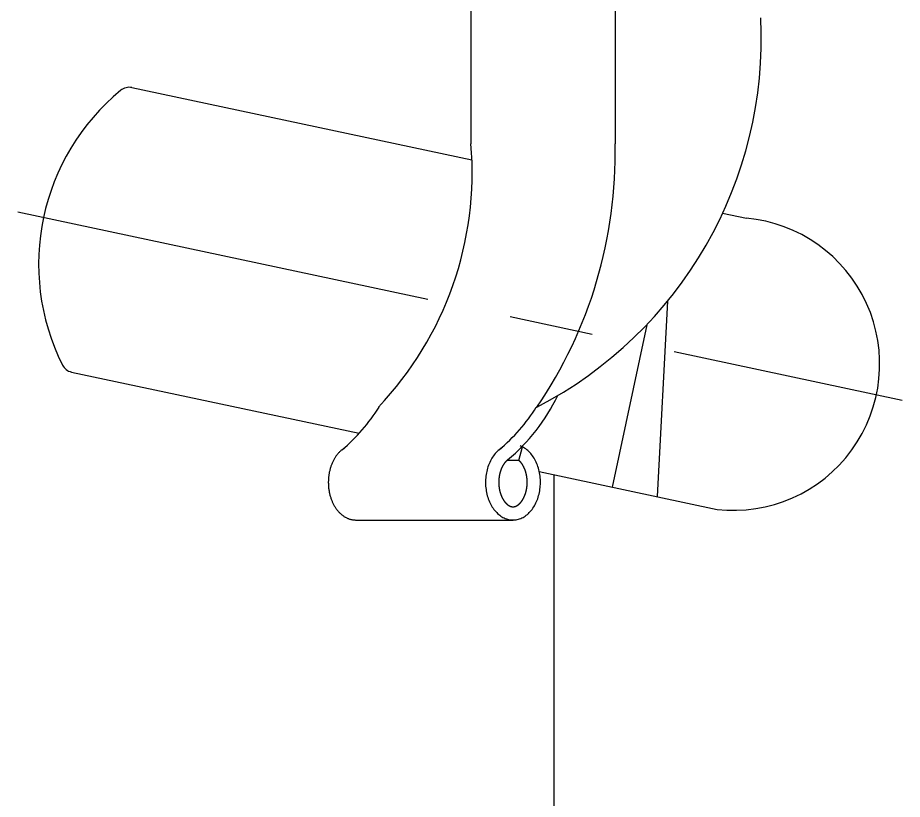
# Model space of a CAD drawing. Extents: x -192 to 726, y -701 to 189.
# Drawn here: x -191.6 to -124.6, y -399.8 to -340.7 of the extents above; entities that cross this region are included whole.
import ezdxf

# ---------------------------------------------------------------- set-up
doc = ezdxf.new("R2010")
doc.units = 0
doc.linetypes.add('CENTER', pattern=[50.8, 31.75, -6.35, 6.35, -6.35])
doc.layers.get('0').update_dxf_attribs({"linetype": 'CONTINUOUS'})
doc.layers.add('CENTER', color=1, linetype='CONTINUOUS')

msp = doc.modelspace()

# ---------------------------------------------------------------- linework, layer by layer
at = {"color": 7, "linetype": 'CONTINUOUS'}
for p, q in [((-157.27, -326.711), (-157.27, -350.254)), ((-146.353, -326.711), (-146.353, -350.254)), ((-182.939, -345.998), (-157.197, -351.469)), ((-138.222, -355.503), (-136.419, -355.886)), ((-142.395, -362.155), (-143.17, -376.942)), ((-143.968, -363.935), (-146.578, -376.218)), ((-187.513, -367.517), (-165.73, -372.147)), ((-164.276, -370.167), (-164.226, -370.167)), ((-152.326, -370.167), (-152.276, -370.167)), ((-153.647, -374.2), (-153.376, -373.186)), ((-153.376, -373.186), (-153.436, -373.186)), ((-153.647, -374.2), (-154.538, -374.2)), ((-152.102, -375.044), (-138.645, -377.904)), ((-151, -375.278), (-151, -492.961)), ((-165.973, -378.711), (-154.073, -378.711))]:
    msp.add_line(p, q, dxfattribs=at)
for points in [[(-166.795, -373.232, 0), (-166.836, -373.257, 0), (-166.876, -373.282, 0), (-166.917, -373.309, 0), (-166.956, -373.337, 0), (-166.996, -373.366, 0), (-167.035, -373.396, 0), (-167.073, -373.427, 0), (-167.111, -373.459, 0), (-167.148, -373.493, 0), (-167.185, -373.528, 0), (-167.221, -373.563, 0), (-167.257, -373.6, 0), (-167.292, -373.638, 0), (-167.327, -373.677, 0), (-167.361, -373.717, 0), (-167.394, -373.757, 0), (-167.427, -373.799, 0), (-167.459, -373.842, 0), (-167.49, -373.886, 0), (-167.521, -373.93, 0), (-167.551, -373.976, 0), (-167.58, -374.022, 0), (-167.608, -374.07, 0), (-167.636, -374.118, 0), (-167.663, -374.166, 0), (-167.689, -374.216, 0), (-167.714, -374.266, 0), (-167.739, -374.318, 0), (-167.763, -374.369, 0), (-167.786, -374.422, 0), (-167.808, -374.475, 0), (-167.829, -374.529, 0), (-167.85, -374.584, 0), (-167.869, -374.639, 0), (-167.888, -374.694, 0), (-167.906, -374.75, 0), (-167.923, -374.807, 0), (-167.939, -374.864, 0), (-167.954, -374.922, 0), (-167.968, -374.98, 0), (-167.982, -375.038, 0), (-167.994, -375.097, 0), (-168.005, -375.156, 0), (-168.016, -375.216, 0), (-168.026, -375.276, 0), (-168.034, -375.336, 0), (-168.042, -375.396, 0), (-168.049, -375.457, 0), (-168.055, -375.518, 0), (-168.06, -375.578, 0), (-168.064, -375.639, 0), (-168.067, -375.701, 0), (-168.069, -375.762, 0), (-168.07, -375.823, 0), (-168.07, -375.884, 0), (-168.069, -375.946, 0), (-168.067, -376.007, 0), (-168.064, -376.068, 0), (-168.061, -376.129, 0), (-168.056, -376.19, 0), (-168.05, -376.251, 0), (-168.044, -376.311, 0), (-168.036, -376.372, 0), (-168.028, -376.432, 0), (-168.018, -376.492, 0), (-168.008, -376.551, 0), (-167.997, -376.611, 0), (-167.985, -376.669, 0), (-167.971, -376.728, 0), (-167.957, -376.786, 0), (-167.943, -376.844, 0), (-167.927, -376.901, 0), (-167.91, -376.958, 0), (-167.892, -377.014, 0), (-167.874, -377.07, 0), (-167.854, -377.125, 0), (-167.834, -377.18, 0), (-167.813, -377.234, 0), (-167.791, -377.287, 0), (-167.768, -377.34, 0), (-167.745, -377.392, 0), (-167.72, -377.443, 0), (-167.695, -377.494, 0), (-167.669, -377.544, 0), (-167.642, -377.593, 0), (-167.615, -377.641, 0), (-167.587, -377.688, 0), (-167.558, -377.735, 0), (-167.528, -377.781, 0), (-167.498, -377.826, 0), (-167.466, -377.87, 0), (-167.435, -377.913, 0), (-167.402, -377.955, 0), (-167.369, -377.996, 0), (-167.335, -378.036, 0), (-167.301, -378.075, 0), (-167.266, -378.113, 0), (-167.23, -378.15, 0), (-167.194, -378.186, 0), (-167.157, -378.221, 0), (-167.12, -378.255, 0), (-167.082, -378.287, 0), (-167.044, -378.319, 0), (-167.005, -378.349, 0), (-166.966, -378.379, 0), (-166.926, -378.407, 0), (-166.886, -378.434, 0), (-166.846, -378.46, 0), (-166.805, -378.484, 0), (-166.764, -378.507, 0), (-166.722, -378.53, 0), (-166.68, -378.55, 0), (-166.638, -378.57, 0), (-166.595, -378.589, 0), (-166.552, -378.606, 0), (-166.509, -378.622, 0), (-166.466, -378.636, 0), (-166.422, -378.649, 0), (-166.378, -378.661, 0), (-166.334, -378.672, 0), (-166.29, -378.682, 0), (-166.246, -378.69, 0), (-166.202, -378.697, 0), (-166.157, -378.702, 0), (-166.113, -378.706, 0), (-166.068, -378.709, 0), (-166.023, -378.711, 0), (-165.979, -378.711, 0)], [(-154.895, -373.232, 0), (-154.978, -373.283, 0), (-155.06, -373.339, 0), (-155.14, -373.4, 0), (-155.218, -373.465, 0), (-155.293, -373.535, 0), (-155.367, -373.61, 0), (-155.437, -373.689, 0), (-155.506, -373.772, 0), (-155.571, -373.859, 0), (-155.634, -373.95, 0), (-155.694, -374.045, 0), (-155.75, -374.143, 0), (-155.804, -374.245, 0), (-155.854, -374.35, 0), (-155.9, -374.457, 0), (-155.944, -374.568, 0), (-155.983, -374.68, 0), (-156.019, -374.795, 0), (-156.052, -374.913, 0), (-156.08, -375.032, 0), (-156.105, -375.152, 0), (-156.125, -375.274, 0), (-156.142, -375.397, 0), (-156.155, -375.521, 0), (-156.164, -375.646, 0), (-156.169, -375.771, 0), (-156.17, -375.896, 0), (-156.167, -376.021, 0), (-156.16, -376.146, 0), (-156.148, -376.27, 0), (-156.133, -376.394, 0), (-156.114, -376.516, 0), (-156.091, -376.638, 0), (-156.065, -376.757, 0), (-156.034, -376.875, 0), (-156, -376.991, 0), (-155.962, -377.105, 0), (-155.92, -377.217, 0), (-155.875, -377.325, 0), (-155.826, -377.431, 0), (-155.774, -377.534, 0), (-155.719, -377.634, 0), (-155.661, -377.73, 0), (-155.599, -377.823, 0), (-155.535, -377.912, 0), (-155.468, -377.997, 0), (-155.398, -378.078, 0), (-155.326, -378.154, 0), (-155.251, -378.226, 0), (-155.174, -378.294, 0), (-155.096, -378.357, 0), (-155.015, -378.415, 0), (-154.932, -378.468, 0), (-154.848, -378.516, 0), (-154.762, -378.559, 0), (-154.675, -378.597, 0), (-154.587, -378.629, 0), (-154.498, -378.656, 0), (-154.408, -378.678, 0), (-154.317, -378.694, 0), (-154.226, -378.705, 0), (-154.135, -378.71, 0), (-154.044, -378.71, 0), (-153.953, -378.705, 0), (-153.862, -378.693, 0), (-153.771, -378.677, 0), (-153.681, -378.655, 0), (-153.592, -378.627, 0), (-153.504, -378.594, 0), (-153.417, -378.556, 0), (-153.331, -378.513, 0), (-153.247, -378.465, 0), (-153.165, -378.411, 0), (-153.084, -378.353, 0), (-153.005, -378.29, 0), (-152.928, -378.222, 0), (-152.854, -378.149, 0), (-152.782, -378.073, 0), (-152.712, -377.991, 0), (-152.645, -377.906, 0), (-152.581, -377.817, 0), (-152.52, -377.724, 0), (-152.462, -377.627, 0), (-152.407, -377.528, 0), (-152.355, -377.424, 0), (-152.307, -377.318, 0), (-152.262, -377.209, 0), (-152.221, -377.098, 0), (-152.183, -376.984, 0), (-152.149, -376.867, 0), (-152.118, -376.749, 0), (-152.092, -376.629, 0), (-152.069, -376.508, 0), (-152.05, -376.386, 0), (-152.035, -376.262, 0), (-152.025, -376.138, 0), (-152.018, -376.013, 0), (-152.015, -375.888, 0), (-152.016, -375.762, 0), (-152.021, -375.637, 0), (-152.03, -375.513, 0), (-152.044, -375.389, 0), (-152.061, -375.266, 0), (-152.082, -375.144, 0), (-152.107, -375.024, 0), (-152.135, -374.905, 0), (-152.168, -374.788, 0), (-152.204, -374.673, 0), (-152.244, -374.56, 0), (-152.287, -374.45, 0), (-152.334, -374.343, 0), (-152.385, -374.238, 0), (-152.438, -374.137, 0), (-152.495, -374.039, 0), (-152.555, -373.944, 0), (-152.618, -373.853, 0), (-152.684, -373.766, 0), (-152.752, -373.684, 0), (-152.823, -373.605, 0), (-152.897, -373.531, 0), (-152.972, -373.461, 0), (-153.05, -373.396, 0), (-153.13, -373.335, 0), (-153.212, -373.28, 0), (-153.296, -373.229, 0), (-153.381, -373.184, 0), (-153.467, -373.143, 0), (-153.555, -373.108, 0)]]:
    msp.add_polyline3d(points, dxfattribs=at)
at = {"color": 7}
msp.add_polyline3d([(-154.497, -374.166, 0), (-154.501, -374.17, 0), (-154.506, -374.173, 0), (-154.51, -374.177, 0), (-154.515, -374.18, 0), (-154.519, -374.184, 0), (-154.524, -374.188, 0), (-154.529, -374.192, 0), (-154.533, -374.195, 0), (-154.538, -374.199, 0), (-154.542, -374.203, 0), (-154.547, -374.207, 0), (-154.551, -374.211, 0), (-154.556, -374.215, 0), (-154.561, -374.219, 0), (-154.565, -374.223, 0), (-154.57, -374.227, 0), (-154.574, -374.232, 0), (-154.579, -374.236, 0), (-154.584, -374.24, 0), (-154.588, -374.245, 0), (-154.593, -374.249, 0), (-154.597, -374.254, 0), (-154.602, -374.258, 0), (-154.607, -374.263, 0), (-154.611, -374.267, 0), (-154.616, -374.272, 0), (-154.621, -374.277, 0), (-154.625, -374.281, 0), (-154.63, -374.286, 0), (-154.635, -374.291, 0), (-154.639, -374.296, 0), (-154.644, -374.301, 0), (-154.648, -374.306, 0), (-154.653, -374.311, 0), (-154.658, -374.316, 0), (-154.662, -374.322, 0), (-154.667, -374.327, 0), (-154.672, -374.332, 0), (-154.676, -374.337, 0), (-154.681, -374.343, 0), (-154.685, -374.348, 0), (-154.69, -374.354, 0), (-154.695, -374.359, 0), (-154.699, -374.365, 0), (-154.704, -374.37, 0), (-154.708, -374.376, 0), (-154.713, -374.382, 0), (-154.717, -374.388, 0), (-154.722, -374.393, 0), (-154.727, -374.399, 0), (-154.731, -374.405, 0), (-154.736, -374.411, 0), (-154.74, -374.417, 0), (-154.745, -374.423, 0), (-154.749, -374.429, 0), (-154.754, -374.435, 0), (-154.758, -374.442, 0), (-154.763, -374.448, 0), (-154.767, -374.454, 0), (-154.772, -374.461, 0), (-154.776, -374.467, 0), (-154.78, -374.473, 0), (-154.785, -374.48, 0), (-154.789, -374.486, 0), (-154.794, -374.493, 0), (-154.798, -374.5, 0), (-154.802, -374.506, 0), (-154.807, -374.513, 0), (-154.811, -374.52, 0), (-154.815, -374.526, 0), (-154.82, -374.533, 0), (-154.824, -374.54, 0), (-154.828, -374.547, 0), (-154.833, -374.554, 0), (-154.837, -374.561, 0), (-154.841, -374.568, 0), (-154.845, -374.575, 0), (-154.85, -374.582, 0), (-154.854, -374.59, 0), (-154.858, -374.597, 0), (-154.862, -374.604, 0), (-154.866, -374.611, 0), (-154.87, -374.619, 0), (-154.875, -374.626, 0), (-154.879, -374.634, 0), (-154.883, -374.641, 0), (-154.887, -374.649, 0), (-154.891, -374.656, 0), (-154.895, -374.664, 0), (-154.899, -374.672, 0), (-154.903, -374.679, 0), (-154.907, -374.687, 0), (-154.911, -374.695, 0), (-154.915, -374.703, 0), (-154.919, -374.711, 0), (-154.922, -374.719, 0), (-154.926, -374.727, 0), (-154.93, -374.735, 0), (-154.934, -374.743, 0), (-154.938, -374.751, 0), (-154.941, -374.759, 0), (-154.945, -374.767, 0), (-154.949, -374.775, 0), (-154.952, -374.784, 0), (-154.956, -374.792, 0), (-154.96, -374.8, 0), (-154.963, -374.809, 0), (-154.967, -374.817, 0), (-154.971, -374.825, 0), (-154.974, -374.834, 0), (-154.978, -374.842, 0), (-154.981, -374.851, 0), (-154.985, -374.86, 0), (-154.988, -374.868, 0), (-154.991, -374.877, 0), (-154.995, -374.885, 0), (-154.998, -374.894, 0), (-155.001, -374.903, 0), (-155.005, -374.912, 0), (-155.008, -374.921, 0), (-155.011, -374.929, 0), (-155.014, -374.938, 0), (-155.018, -374.947, 0), (-155.021, -374.956, 0), (-155.024, -374.965, 0), (-155.027, -374.974, 0), (-155.03, -374.983, 0), (-155.033, -374.992, 0), (-155.036, -375.002, 0), (-155.039, -375.011, 0), (-155.042, -375.02, 0), (-155.045, -375.029, 0), (-155.048, -375.038, 0), (-155.051, -375.048, 0), (-155.054, -375.057, 0), (-155.056, -375.066, 0), (-155.059, -375.076, 0), (-155.062, -375.085, 0), (-155.065, -375.094, 0), (-155.067, -375.104, 0), (-155.07, -375.113, 0), (-155.073, -375.123, 0), (-155.075, -375.132, 0), (-155.078, -375.142, 0), (-155.08, -375.151, 0), (-155.083, -375.161, 0), (-155.085, -375.171, 0), (-155.088, -375.18, 0), (-155.09, -375.19, 0), (-155.093, -375.2, 0), (-155.095, -375.209, 0), (-155.097, -375.219, 0), (-155.099, -375.229, 0), (-155.102, -375.239, 0), (-155.104, -375.249, 0), (-155.106, -375.258, 0), (-155.108, -375.268, 0), (-155.11, -375.278, 0), (-155.112, -375.288, 0), (-155.114, -375.298, 0), (-155.116, -375.308, 0), (-155.118, -375.318, 0), (-155.12, -375.328, 0), (-155.122, -375.338, 0), (-155.124, -375.348, 0), (-155.126, -375.358, 0), (-155.128, -375.368, 0), (-155.129, -375.378, 0), (-155.131, -375.388, 0), (-155.133, -375.398, 0), (-155.134, -375.408, 0), (-155.136, -375.419, 0), (-155.138, -375.429, 0), (-155.139, -375.439, 0), (-155.141, -375.449, 0), (-155.142, -375.459, 0), (-155.143, -375.469, 0), (-155.145, -375.48, 0), (-155.146, -375.49, 0), (-155.147, -375.5, 0), (-155.149, -375.511, 0), (-155.15, -375.521, 0), (-155.151, -375.531, 0), (-155.152, -375.541, 0), (-155.153, -375.552, 0), (-155.155, -375.562, 0), (-155.156, -375.572, 0), (-155.157, -375.583, 0), (-155.158, -375.593, 0), (-155.158, -375.604, 0), (-155.159, -375.614, 0), (-155.16, -375.624, 0), (-155.161, -375.635, 0), (-155.162, -375.645, 0), (-155.163, -375.656, 0), (-155.163, -375.666, 0), (-155.164, -375.676, 0), (-155.165, -375.687, 0), (-155.165, -375.697, 0), (-155.166, -375.708, 0), (-155.166, -375.718, 0), (-155.167, -375.729, 0), (-155.167, -375.739, 0), (-155.168, -375.75, 0), (-155.168, -375.76, 0), (-155.169, -375.771, 0), (-155.169, -375.781, 0), (-155.169, -375.792, 0), (-155.169, -375.802, 0), (-155.17, -375.813, 0), (-155.17, -375.823, 0), (-155.17, -375.834, 0), (-155.17, -375.844, 0), (-155.17, -375.855, 0), (-155.17, -375.865, 0), (-155.17, -375.876, 0), (-155.17, -375.886, 0), (-155.17, -375.897, 0), (-155.17, -375.907, 0), (-155.169, -375.918, 0), (-155.169, -375.928, 0), (-155.169, -375.939, 0), (-155.169, -375.949, 0), (-155.168, -375.959, 0), (-155.168, -375.97, 0), (-155.168, -375.98, 0), (-155.167, -375.991, 0), (-155.167, -376.001, 0), (-155.166, -376.012, 0), (-155.166, -376.022, 0), (-155.165, -376.033, 0), (-155.164, -376.043, 0), (-155.164, -376.054, 0), (-155.163, -376.064, 0), (-155.162, -376.074, 0), (-155.161, -376.085, 0), (-155.161, -376.095, 0), (-155.16, -376.106, 0), (-155.159, -376.116, 0), (-155.158, -376.126, 0), (-155.157, -376.137, 0), (-155.156, -376.147, 0), (-155.155, -376.158, 0), (-155.154, -376.168, 0), (-155.153, -376.178, 0), (-155.151, -376.189, 0), (-155.15, -376.199, 0), (-155.149, -376.209, 0), (-155.148, -376.219, 0), (-155.146, -376.23, 0), (-155.145, -376.24, 0), (-155.144, -376.25, 0), (-155.142, -376.26, 0), (-155.141, -376.271, 0), (-155.139, -376.281, 0), (-155.138, -376.291, 0), (-155.136, -376.301, 0), (-155.135, -376.311, 0), (-155.133, -376.321, 0), (-155.131, -376.331, 0), (-155.13, -376.342, 0), (-155.128, -376.352, 0), (-155.126, -376.362, 0), (-155.124, -376.372, 0), (-155.122, -376.382, 0), (-155.12, -376.392, 0), (-155.119, -376.402, 0), (-155.117, -376.412, 0), (-155.115, -376.422, 0), (-155.113, -376.432, 0), (-155.11, -376.441, 0), (-155.108, -376.451, 0), (-155.106, -376.461, 0), (-155.104, -376.471, 0), (-155.102, -376.481, 0), (-155.1, -376.491, 0), (-155.097, -376.5, 0), (-155.095, -376.51, 0), (-155.093, -376.52, 0), (-155.09, -376.53, 0), (-155.088, -376.539, 0), (-155.086, -376.549, 0), (-155.083, -376.559, 0), (-155.081, -376.568, 0), (-155.078, -376.578, 0), (-155.076, -376.587, 0), (-155.073, -376.597, 0), (-155.07, -376.606, 0), (-155.068, -376.616, 0), (-155.065, -376.625, 0), (-155.062, -376.635, 0), (-155.06, -376.644, 0), (-155.057, -376.654, 0), (-155.054, -376.663, 0), (-155.051, -376.672, 0), (-155.048, -376.681, 0), (-155.046, -376.691, 0), (-155.043, -376.7, 0), (-155.04, -376.709, 0), (-155.037, -376.718, 0), (-155.034, -376.727, 0), (-155.031, -376.737, 0), (-155.028, -376.746, 0), (-155.025, -376.755, 0), (-155.021, -376.764, 0), (-155.018, -376.773, 0), (-155.015, -376.782, 0), (-155.012, -376.79, 0), (-155.009, -376.799, 0), (-155.005, -376.808, 0), (-155.002, -376.817, 0), (-154.999, -376.826, 0), (-154.996, -376.835, 0), (-154.992, -376.843, 0), (-154.989, -376.852, 0), (-154.985, -376.861, 0), (-154.982, -376.869, 0), (-154.978, -376.878, 0), (-154.975, -376.886, 0), (-154.971, -376.895, 0), (-154.968, -376.903, 0), (-154.964, -376.912, 0), (-154.961, -376.92, 0), (-154.957, -376.928, 0), (-154.953, -376.937, 0), (-154.95, -376.945, 0), (-154.946, -376.953, 0), (-154.942, -376.961, 0), (-154.939, -376.969, 0), (-154.935, -376.978, 0), (-154.931, -376.986, 0), (-154.927, -376.994, 0), (-154.923, -377.002, 0), (-154.919, -377.009, 0), (-154.916, -377.017, 0), (-154.912, -377.025, 0), (-154.908, -377.033, 0), (-154.904, -377.041, 0), (-154.9, -377.049, 0), (-154.896, -377.056, 0), (-154.892, -377.064, 0), (-154.888, -377.071, 0), (-154.884, -377.079, 0), (-154.88, -377.086, 0), (-154.876, -377.094, 0), (-154.871, -377.101, 0), (-154.867, -377.109, 0), (-154.863, -377.116, 0), (-154.859, -377.123, 0), (-154.855, -377.131, 0), (-154.851, -377.138, 0), (-154.846, -377.145, 0), (-154.842, -377.152, 0), (-154.838, -377.159, 0), (-154.834, -377.166, 0), (-154.829, -377.173, 0), (-154.825, -377.18, 0), (-154.821, -377.187, 0), (-154.817, -377.194, 0), (-154.812, -377.201, 0), (-154.808, -377.207, 0), (-154.803, -377.214, 0), (-154.799, -377.221, 0), (-154.795, -377.227, 0), (-154.79, -377.234, 0), (-154.786, -377.24, 0), (-154.781, -377.247, 0), (-154.777, -377.253, 0), (-154.773, -377.26, 0), (-154.768, -377.266, 0), (-154.764, -377.272, 0), (-154.759, -377.279, 0), (-154.755, -377.285, 0), (-154.75, -377.291, 0), (-154.746, -377.297, 0), (-154.741, -377.303, 0), (-154.737, -377.309, 0), (-154.732, -377.315, 0), (-154.728, -377.321, 0), (-154.723, -377.327, 0), (-154.719, -377.333, 0), (-154.714, -377.338, 0), (-154.709, -377.344, 0), (-154.705, -377.35, 0), (-154.7, -377.356, 0), (-154.696, -377.361, 0), (-154.691, -377.367, 0), (-154.686, -377.372, 0), (-154.682, -377.378, 0), (-154.677, -377.383, 0), (-154.673, -377.388, 0), (-154.668, -377.394, 0), (-154.663, -377.399, 0), (-154.659, -377.404, 0), (-154.654, -377.409, 0), (-154.65, -377.414, 0), (-154.645, -377.419, 0), (-154.64, -377.424, 0), (-154.636, -377.429, 0), (-154.631, -377.434, 0), (-154.626, -377.439, 0), (-154.622, -377.444, 0), (-154.617, -377.449, 0), (-154.613, -377.454, 0), (-154.608, -377.458, 0), (-154.603, -377.463, 0), (-154.599, -377.467, 0), (-154.594, -377.472, 0), (-154.589, -377.476, 0), (-154.585, -377.481, 0), (-154.58, -377.485, 0), (-154.575, -377.489, 0), (-154.571, -377.494, 0), (-154.566, -377.498, 0), (-154.562, -377.502, 0), (-154.557, -377.506, 0), (-154.552, -377.51, 0), (-154.548, -377.514, 0), (-154.543, -377.518, 0), (-154.539, -377.522, 0), (-154.534, -377.526, 0), (-154.53, -377.53, 0), (-154.525, -377.534, 0), (-154.52, -377.537, 0), (-154.516, -377.541, 0), (-154.511, -377.545, 0), (-154.507, -377.548, 0), (-154.502, -377.552, 0), (-154.498, -377.555, 0), (-154.493, -377.559, 0), (-154.489, -377.562, 0), (-154.484, -377.565, 0), (-154.48, -377.569, 0), (-154.475, -377.572, 0), (-154.471, -377.575, 0), (-154.466, -377.578, 0), (-154.462, -377.582, 0), (-154.458, -377.585, 0), (-154.453, -377.588, 0), (-154.449, -377.591, 0), (-154.444, -377.594, 0), (-154.44, -377.596, 0), (-154.436, -377.599, 0), (-154.431, -377.602, 0), (-154.427, -377.605, 0), (-154.423, -377.608, 0), (-154.418, -377.61, 0), (-154.414, -377.613, 0), (-154.41, -377.616, 0), (-154.405, -377.618, 0), (-154.401, -377.621, 0), (-154.397, -377.623, 0), (-154.392, -377.625, 0), (-154.388, -377.628, 0), (-154.384, -377.63, 0), (-154.38, -377.633, 0), (-154.375, -377.635, 0), (-154.371, -377.637, 0), (-154.367, -377.639, 0), (-154.363, -377.641, 0), (-154.359, -377.644, 0), (-154.354, -377.646, 0), (-154.35, -377.648, 0), (-154.346, -377.65, 0), (-154.342, -377.652, 0), (-154.338, -377.654, 0), (-154.334, -377.655, 0), (-154.33, -377.657, 0), (-154.326, -377.659, 0), (-154.322, -377.661, 0), (-154.318, -377.663, 0), (-154.314, -377.664, 0), (-154.31, -377.666, 0), (-154.305, -377.668, 0), (-154.301, -377.669, 0), (-154.298, -377.671, 0), (-154.294, -377.672, 0), (-154.29, -377.674, 0), (-154.286, -377.675, 0), (-154.282, -377.677, 0), (-154.278, -377.678, 0), (-154.274, -377.68, 0), (-154.27, -377.681, 0), (-154.266, -377.682, 0), (-154.262, -377.683, 0), (-154.258, -377.685, 0), (-154.255, -377.686, 0), (-154.251, -377.687, 0), (-154.247, -377.688, 0), (-154.243, -377.689, 0), (-154.239, -377.69, 0), (-154.236, -377.691, 0), (-154.232, -377.692, 0), (-154.228, -377.693, 0), (-154.224, -377.694, 0), (-154.221, -377.695, 0), (-154.217, -377.696, 0), (-154.213, -377.697, 0), (-154.21, -377.698, 0), (-154.206, -377.699, 0), (-154.202, -377.7, 0), (-154.199, -377.7, 0), (-154.195, -377.701, 0), (-154.191, -377.702, 0), (-154.188, -377.702, 0), (-154.184, -377.703, 0), (-154.181, -377.704, 0), (-154.177, -377.704, 0), (-154.173, -377.705, 0), (-154.17, -377.705, 0), (-154.166, -377.706, 0), (-154.163, -377.706, 0), (-154.159, -377.707, 0), (-154.156, -377.707, 0), (-154.152, -377.708, 0), (-154.149, -377.708, 0), (-154.145, -377.709, 0), (-154.141, -377.709, 0), (-154.138, -377.709, 0), (-154.134, -377.71, 0), (-154.131, -377.71, 0), (-154.127, -377.71, 0), (-154.124, -377.71, 0), (-154.12, -377.71, 0), (-154.117, -377.711, 0), (-154.113, -377.711, 0), (-154.11, -377.711, 0), (-154.106, -377.711, 0), (-154.103, -377.711, 0), (-154.099, -377.711, 0), (-154.096, -377.711, 0), (-154.092, -377.711, 0), (-154.089, -377.711, 0), (-154.085, -377.711, 0), (-154.082, -377.711, 0), (-154.078, -377.711, 0), (-154.075, -377.711, 0), (-154.071, -377.711, 0), (-154.068, -377.711, 0), (-154.064, -377.71, 0), (-154.061, -377.71, 0), (-154.057, -377.71, 0), (-154.054, -377.71, 0), (-154.05, -377.71, 0), (-154.047, -377.709, 0), (-154.043, -377.709, 0), (-154.04, -377.709, 0), (-154.036, -377.708, 0), (-154.033, -377.708, 0), (-154.029, -377.707, 0), (-154.025, -377.707, 0), (-154.022, -377.707, 0), (-154.018, -377.706, 0), (-154.015, -377.706, 0), (-154.011, -377.705, 0), (-154.007, -377.704, 0), (-154.004, -377.704, 0), (-154, -377.703, 0), (-153.997, -377.703, 0), (-153.993, -377.702, 0), (-153.989, -377.701, 0), (-153.986, -377.7, 0), (-153.982, -377.7, 0), (-153.978, -377.699, 0), (-153.975, -377.698, 0), (-153.971, -377.697, 0), (-153.967, -377.696, 0), (-153.964, -377.695, 0), (-153.96, -377.694, 0), (-153.956, -377.694, 0), (-153.953, -377.693, 0), (-153.949, -377.691, 0), (-153.945, -377.69, 0), (-153.941, -377.689, 0), (-153.938, -377.688, 0), (-153.934, -377.687, 0), (-153.93, -377.686, 0), (-153.926, -377.685, 0), (-153.922, -377.683, 0), (-153.918, -377.682, 0), (-153.915, -377.681, 0), (-153.911, -377.68, 0), (-153.907, -377.678, 0), (-153.903, -377.677, 0), (-153.899, -377.675, 0), (-153.895, -377.674, 0), (-153.891, -377.672, 0), (-153.887, -377.671, 0), (-153.883, -377.669, 0), (-153.879, -377.668, 0), (-153.875, -377.666, 0), (-153.871, -377.664, 0), (-153.867, -377.663, 0), (-153.863, -377.661, 0), (-153.859, -377.659, 0), (-153.855, -377.657, 0), (-153.851, -377.655, 0), (-153.847, -377.654, 0), (-153.843, -377.652, 0), (-153.839, -377.65, 0), (-153.835, -377.648, 0), (-153.831, -377.646, 0), (-153.826, -377.644, 0), (-153.822, -377.641, 0), (-153.818, -377.639, 0), (-153.814, -377.637, 0), (-153.81, -377.635, 0), (-153.805, -377.633, 0), (-153.801, -377.63, 0), (-153.797, -377.628, 0), (-153.793, -377.625, 0), (-153.788, -377.623, 0), (-153.784, -377.621, 0), (-153.78, -377.618, 0), (-153.775, -377.615, 0), (-153.771, -377.613, 0), (-153.767, -377.61, 0), (-153.762, -377.608, 0), (-153.758, -377.605, 0), (-153.754, -377.602, 0), (-153.749, -377.599, 0), (-153.745, -377.596, 0), (-153.74, -377.593, 0), (-153.736, -377.59, 0), (-153.732, -377.587, 0), (-153.727, -377.584, 0), (-153.723, -377.581, 0), (-153.718, -377.578, 0), (-153.714, -377.575, 0), (-153.709, -377.572, 0), (-153.705, -377.569, 0), (-153.7, -377.565, 0), (-153.696, -377.562, 0), (-153.691, -377.559, 0), (-153.687, -377.555, 0), (-153.682, -377.552, 0), (-153.678, -377.548, 0), (-153.673, -377.545, 0), (-153.669, -377.541, 0), (-153.664, -377.537, 0), (-153.66, -377.533, 0), (-153.655, -377.53, 0), (-153.65, -377.526, 0), (-153.646, -377.522, 0), (-153.641, -377.518, 0), (-153.637, -377.514, 0), (-153.632, -377.51, 0), (-153.628, -377.506, 0), (-153.623, -377.502, 0), (-153.618, -377.498, 0), (-153.614, -377.494, 0), (-153.609, -377.489, 0), (-153.605, -377.485, 0), (-153.6, -377.481, 0), (-153.595, -377.476, 0), (-153.591, -377.472, 0), (-153.586, -377.467, 0), (-153.581, -377.463, 0), (-153.577, -377.458, 0), (-153.572, -377.454, 0), (-153.567, -377.449, 0), (-153.563, -377.444, 0), (-153.558, -377.439, 0), (-153.554, -377.434, 0), (-153.549, -377.43, 0), (-153.544, -377.425, 0), (-153.54, -377.42, 0), (-153.535, -377.415, 0), (-153.53, -377.409, 0), (-153.526, -377.404, 0), (-153.521, -377.399, 0), (-153.517, -377.394, 0), (-153.512, -377.389, 0), (-153.507, -377.383, 0), (-153.503, -377.378, 0), (-153.498, -377.372, 0), (-153.494, -377.367, 0), (-153.489, -377.361, 0), (-153.484, -377.356, 0), (-153.48, -377.35, 0), (-153.475, -377.345, 0), (-153.471, -377.339, 0), (-153.466, -377.333, 0), (-153.462, -377.327, 0), (-153.457, -377.321, 0), (-153.452, -377.315, 0), (-153.448, -377.309, 0), (-153.443, -377.303, 0), (-153.439, -377.297, 0), (-153.434, -377.291, 0), (-153.43, -377.285, 0), (-153.425, -377.279, 0), (-153.421, -377.273, 0), (-153.416, -377.266, 0), (-153.412, -377.26, 0), (-153.408, -377.254, 0), (-153.403, -377.247, 0), (-153.399, -377.241, 0), (-153.394, -377.234, 0), (-153.39, -377.228, 0), (-153.385, -377.221, 0), (-153.381, -377.214, 0), (-153.377, -377.208, 0), (-153.372, -377.201, 0), (-153.368, -377.194, 0), (-153.364, -377.187, 0), (-153.359, -377.18, 0), (-153.355, -377.173, 0), (-153.351, -377.166, 0), (-153.347, -377.159, 0), (-153.342, -377.152, 0), (-153.338, -377.145, 0), (-153.334, -377.138, 0), (-153.33, -377.131, 0), (-153.326, -377.123, 0), (-153.321, -377.116, 0), (-153.317, -377.109, 0), (-153.313, -377.101, 0), (-153.309, -377.094, 0), (-153.305, -377.086, 0), (-153.301, -377.079, 0), (-153.297, -377.071, 0), (-153.293, -377.064, 0), (-153.289, -377.056, 0), (-153.285, -377.048, 0), (-153.281, -377.041, 0), (-153.277, -377.033, 0), (-153.273, -377.025, 0), (-153.269, -377.017, 0), (-153.265, -377.009, 0), (-153.261, -377.001, 0), (-153.258, -376.993, 0), (-153.254, -376.985, 0), (-153.25, -376.977, 0), (-153.246, -376.969, 0), (-153.243, -376.961, 0), (-153.239, -376.953, 0), (-153.235, -376.944, 0), (-153.231, -376.936, 0), (-153.228, -376.928, 0), (-153.224, -376.919, 0), (-153.221, -376.911, 0), (-153.217, -376.903, 0), (-153.214, -376.894, 0), (-153.21, -376.886, 0), (-153.206, -376.877, 0), (-153.203, -376.869, 0), (-153.2, -376.86, 0), (-153.196, -376.851, 0), (-153.193, -376.843, 0), (-153.189, -376.834, 0), (-153.186, -376.825, 0), (-153.183, -376.817, 0), (-153.179, -376.808, 0), (-153.176, -376.799, 0), (-153.173, -376.79, 0), (-153.17, -376.781, 0), (-153.167, -376.772, 0), (-153.163, -376.763, 0), (-153.16, -376.754, 0), (-153.157, -376.745, 0), (-153.154, -376.736, 0), (-153.151, -376.727, 0), (-153.148, -376.718, 0), (-153.145, -376.709, 0), (-153.142, -376.699, 0), (-153.139, -376.69, 0), (-153.136, -376.681, 0), (-153.133, -376.672, 0), (-153.131, -376.662, 0), (-153.128, -376.653, 0), (-153.125, -376.644, 0), (-153.122, -376.634, 0), (-153.12, -376.625, 0), (-153.117, -376.616, 0), (-153.114, -376.606, 0), (-153.112, -376.597, 0), (-153.109, -376.587, 0), (-153.106, -376.577, 0), (-153.104, -376.568, 0), (-153.101, -376.558, 0), (-153.099, -376.549, 0), (-153.097, -376.539, 0), (-153.094, -376.529, 0), (-153.092, -376.52, 0), (-153.089, -376.51, 0), (-153.087, -376.5, 0), (-153.085, -376.49, 0), (-153.083, -376.481, 0), (-153.08, -376.471, 0), (-153.078, -376.461, 0), (-153.076, -376.451, 0), (-153.074, -376.441, 0), (-153.072, -376.431, 0), (-153.07, -376.421, 0), (-153.068, -376.411, 0), (-153.066, -376.402, 0), (-153.064, -376.392, 0), (-153.062, -376.382, 0), (-153.06, -376.371, 0), (-153.059, -376.361, 0), (-153.057, -376.351, 0), (-153.055, -376.341, 0), (-153.053, -376.331, 0), (-153.052, -376.321, 0), (-153.05, -376.311, 0), (-153.048, -376.301, 0), (-153.047, -376.291, 0), (-153.045, -376.28, 0), (-153.044, -376.27, 0), (-153.042, -376.26, 0), (-153.041, -376.25, 0), (-153.04, -376.24, 0), (-153.038, -376.229, 0), (-153.037, -376.219, 0), (-153.036, -376.209, 0), (-153.035, -376.198, 0), (-153.033, -376.188, 0), (-153.032, -376.178, 0), (-153.031, -376.168, 0), (-153.03, -376.157, 0), (-153.029, -376.147, 0), (-153.028, -376.136, 0), (-153.027, -376.126, 0), (-153.026, -376.116, 0), (-153.025, -376.105, 0), (-153.024, -376.095, 0), (-153.024, -376.085, 0), (-153.023, -376.074, 0), (-153.022, -376.064, 0), (-153.021, -376.053, 0), (-153.021, -376.043, 0), (-153.02, -376.032, 0), (-153.019, -376.022, 0), (-153.019, -376.011, 0), (-153.018, -376.001, 0), (-153.018, -375.991, 0), (-153.018, -375.98, 0), (-153.017, -375.97, 0), (-153.017, -375.959, 0), (-153.016, -375.949, 0), (-153.016, -375.938, 0), (-153.016, -375.928, 0), (-153.016, -375.917, 0), (-153.015, -375.907, 0), (-153.015, -375.896, 0), (-153.015, -375.886, 0), (-153.015, -375.875, 0), (-153.015, -375.865, 0), (-153.015, -375.854, 0), (-153.015, -375.844, 0), (-153.015, -375.833, 0), (-153.015, -375.823, 0), (-153.016, -375.812, 0), (-153.016, -375.802, 0), (-153.016, -375.791, 0), (-153.016, -375.781, 0), (-153.017, -375.77, 0), (-153.017, -375.76, 0), (-153.017, -375.749, 0), (-153.018, -375.739, 0), (-153.018, -375.728, 0), (-153.019, -375.718, 0), (-153.019, -375.707, 0), (-153.02, -375.697, 0), (-153.02, -375.687, 0), (-153.021, -375.676, 0), (-153.022, -375.666, 0), (-153.022, -375.655, 0), (-153.023, -375.645, 0), (-153.024, -375.634, 0), (-153.025, -375.624, 0), (-153.026, -375.614, 0), (-153.026, -375.603, 0), (-153.027, -375.593, 0), (-153.028, -375.582, 0), (-153.029, -375.572, 0), (-153.03, -375.562, 0), (-153.032, -375.551, 0), (-153.033, -375.541, 0), (-153.034, -375.531, 0), (-153.035, -375.52, 0), (-153.036, -375.51, 0), (-153.037, -375.5, 0), (-153.039, -375.49, 0), (-153.04, -375.479, 0), (-153.041, -375.469, 0), (-153.043, -375.459, 0), (-153.044, -375.449, 0), (-153.046, -375.439, 0), (-153.047, -375.428, 0), (-153.049, -375.418, 0), (-153.051, -375.408, 0), (-153.052, -375.398, 0), (-153.054, -375.388, 0), (-153.056, -375.378, 0), (-153.057, -375.368, 0), (-153.059, -375.358, 0), (-153.061, -375.348, 0), (-153.063, -375.337, 0), (-153.065, -375.327, 0), (-153.067, -375.318, 0), (-153.068, -375.308, 0), (-153.07, -375.298, 0), (-153.073, -375.288, 0), (-153.075, -375.278, 0), (-153.077, -375.268, 0), (-153.079, -375.258, 0), (-153.081, -375.248, 0), (-153.083, -375.238, 0), (-153.085, -375.229, 0), (-153.088, -375.219, 0), (-153.09, -375.209, 0), (-153.092, -375.199, 0), (-153.095, -375.19, 0), (-153.097, -375.18, 0), (-153.1, -375.17, 0), (-153.102, -375.161, 0), (-153.105, -375.151, 0), (-153.107, -375.142, 0), (-153.11, -375.132, 0), (-153.112, -375.123, 0), (-153.115, -375.113, 0), (-153.118, -375.104, 0), (-153.12, -375.094, 0), (-153.123, -375.085, 0), (-153.126, -375.075, 0), (-153.129, -375.066, 0), (-153.131, -375.057, 0), (-153.134, -375.047, 0), (-153.137, -375.038, 0), (-153.14, -375.029, 0), (-153.143, -375.02, 0), (-153.146, -375.011, 0), (-153.149, -375.001, 0), (-153.152, -374.992, 0), (-153.155, -374.983, 0), (-153.158, -374.974, 0), (-153.161, -374.965, 0), (-153.164, -374.956, 0), (-153.168, -374.947, 0), (-153.171, -374.938, 0), (-153.174, -374.929, 0), (-153.177, -374.921, 0), (-153.18, -374.912, 0), (-153.184, -374.903, 0), (-153.187, -374.894, 0), (-153.19, -374.885, 0), (-153.194, -374.877, 0), (-153.197, -374.868, 0), (-153.201, -374.86, 0), (-153.204, -374.851, 0), (-153.208, -374.842, 0), (-153.211, -374.834, 0), (-153.215, -374.825, 0), (-153.218, -374.817, 0), (-153.222, -374.809, 0), (-153.225, -374.8, 0), (-153.229, -374.792, 0), (-153.233, -374.784, 0), (-153.236, -374.775, 0), (-153.24, -374.767, 0), (-153.244, -374.759, 0), (-153.248, -374.751, 0), (-153.251, -374.743, 0), (-153.255, -374.735, 0), (-153.259, -374.727, 0), (-153.263, -374.719, 0), (-153.267, -374.711, 0), (-153.27, -374.703, 0), (-153.274, -374.695, 0), (-153.278, -374.687, 0), (-153.282, -374.679, 0), (-153.286, -374.672, 0), (-153.29, -374.664, 0), (-153.294, -374.656, 0), (-153.298, -374.649, 0), (-153.302, -374.641, 0), (-153.306, -374.633, 0), (-153.31, -374.626, 0), (-153.314, -374.619, 0), (-153.319, -374.611, 0), (-153.323, -374.604, 0), (-153.327, -374.597, 0), (-153.331, -374.589, 0), (-153.335, -374.582, 0), (-153.339, -374.575, 0), (-153.344, -374.568, 0), (-153.348, -374.561, 0), (-153.352, -374.554, 0), (-153.356, -374.547, 0), (-153.361, -374.54, 0), (-153.365, -374.533, 0), (-153.369, -374.526, 0), (-153.374, -374.519, 0), (-153.378, -374.512, 0), (-153.382, -374.506, 0), (-153.387, -374.499, 0), (-153.391, -374.493, 0), (-153.396, -374.486, 0), (-153.4, -374.479, 0), (-153.404, -374.473, 0), (-153.409, -374.467, 0), (-153.413, -374.46, 0), (-153.418, -374.454, 0), (-153.422, -374.448, 0), (-153.427, -374.441, 0), (-153.431, -374.435, 0), (-153.436, -374.429, 0), (-153.44, -374.423, 0), (-153.445, -374.417, 0), (-153.449, -374.411, 0), (-153.454, -374.405, 0), (-153.458, -374.399, 0), (-153.463, -374.394, 0), (-153.467, -374.388, 0), (-153.472, -374.382, 0), (-153.476, -374.376, 0), (-153.481, -374.371, 0), (-153.486, -374.365, 0), (-153.49, -374.36, 0), (-153.495, -374.354, 0), (-153.499, -374.349, 0), (-153.504, -374.343, 0), (-153.509, -374.338, 0), (-153.513, -374.333, 0), (-153.518, -374.327, 0), (-153.522, -374.322, 0), (-153.527, -374.317, 0), (-153.532, -374.312, 0), (-153.536, -374.307, 0), (-153.541, -374.302, 0), (-153.546, -374.297, 0), (-153.55, -374.292, 0), (-153.555, -374.287, 0), (-153.559, -374.282, 0), (-153.564, -374.277, 0), (-153.569, -374.273, 0), (-153.573, -374.268, 0), (-153.578, -374.263, 0), (-153.583, -374.259, 0), (-153.587, -374.254, 0), (-153.592, -374.25, 0), (-153.596, -374.245, 0), (-153.601, -374.241, 0), (-153.606, -374.237, 0), (-153.61, -374.232, 0), (-153.615, -374.228, 0), (-153.62, -374.224, 0), (-153.624, -374.22, 0), (-153.629, -374.216, 0), (-153.633, -374.211, 0), (-153.638, -374.207, 0), (-153.643, -374.203, 0), (-153.647, -374.2, 0)], dxfattribs=at)
at = {"color": 7, "linetype": 'CONTINUOUS'}
for centre, radius, start, end in [((-166.712, -342.265), 31.415, 297.35647, 2.83505), ((-183.147, -346.976), 1, 78, 129.41991), ((-172.964, -359.364), 17.036, 129.41991, 206.58009), ((-182.966, -352.402), 25.786, 316.45508, 4.77803), ((-180.473, -350.942), 34.128, 325.71381, 1.15426), ((-137.398, -366.909), 11.066, 263.52848, 84.92706), ((-187.305, -366.539), 1, 206.58009, 258), ((-163.86, -362.972), 14.594, 309.9077, 334.31057), ((-175.76, -362.972), 13.594, 309.96887, 328.04277), ((-163.86, -362.972), 13.594, 309.96887, 328.04277)]:
    msp.add_arc(centre, radius, start, end, dxfattribs=at)
at = {"layer": 'CENTER', "color": 1, "linetype": 'CENTER'}
msp.add_line((-191.584, -355.406), (-124.62, -369.64), dxfattribs=at)

doc.saveas('drawing.dxf')
